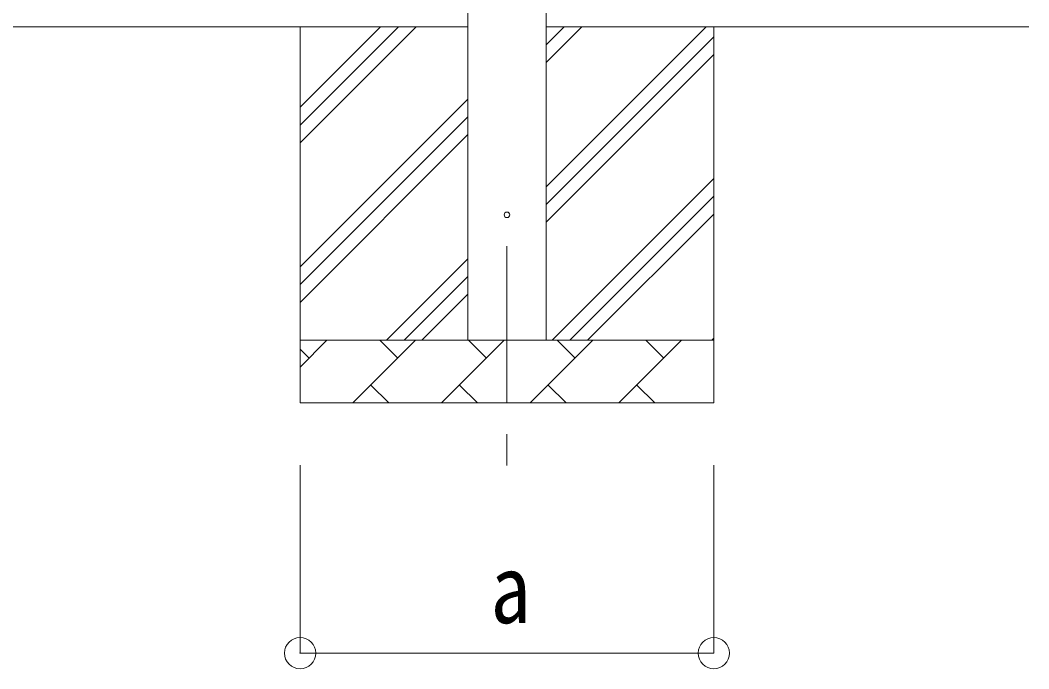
# Model space of a CAD drawing. Units: millimetres at full size, sheet at 1:50; details may follow other scales. Extents: x -14053 to 14053, y -9700 to 9700.
# Drawn here: x -3736 to -2127, y -1363 to -328 of the extents above; entities that cross this region are included whole.
import ezdxf
from ezdxf.enums import TextEntityAlignment as Align

# ---------------------------------------------------------------- set-up
doc = ezdxf.new("R2010")
doc.units = ezdxf.units.MM
doc.header["$LTSCALE"] = 50
doc.header["$PDMODE"] = 32
doc.header["$PDSIZE"] = 50
doc.linetypes.add('CHAIN1', pattern=[8, 5, -1, 1, -1])
for name, color, linetype, lineweight in [('0-2_建具', 4, 'Continuous', 9), ('0-3_階段', 7, 'CHAIN1', 9), ('0-4_設備', 7, 'Continuous', 9), ('0-8_外構', 6, 'Continuous', 9)]:
    doc.layers.add(name, color=color, linetype=linetype, lineweight=lineweight)
doc.styles.add('ＭＳ ゴシック', font='')
doc.styles.get('ＭＳ ゴシック').set_extended_font_data('MS Gothic')

msp = doc.modelspace()

# ---------------------------------------------------------------- linework, layer by layer
at = {"layer": '0-2_建具'}
for p, q in [((-3022.15, -838.86), (-3022.15, 2016.14)), ((-2897.15, 2016.14), (-2897.15, -838.86))]:
    msp.add_line(p, q, dxfattribs=at)
msp.add_circle((-2959.65, -638.86), 4.5, dxfattribs=at)
at = {"layer": '0-3_階段'}
msp.add_line((-2959.65, -688.86), (-2959.65, -1053.27), dxfattribs=at)
at = {"layer": '0-4_設備'}
for p, q in [((-3022.15, -338.86), (-5833.65, -338.86)), ((-3289.65, -338.86), (-3289.65, -938.86)), ((-3289.65, -523.91), (-3104.6, -338.86)), ((-3289.65, -495.62), (-3132.88, -338.86)), ((-3289.65, -467.34), (-3161.17, -338.86)), ((-2897.15, -338.86), (-2127.15, -338.86)), ((-2897.15, -593.96), (-2642.05, -338.86)), ((-2897.15, -395.97), (-2840.04, -338.86)), ((-2897.15, -367.68), (-2868.32, -338.86)), ((-2629.65, -338.86), (-2629.65, -938.86)), ((-2897.15, -622.24), (-2629.65, -354.74)), ((-2897.15, -650.53), (-2629.65, -383.03)), ((-3289.65, -721.9), (-3022.15, -454.4)), ((-3289.65, -750.18), (-3022.15, -482.68)), ((-3289.65, -778.47), (-3022.15, -510.97)), ((-2887.49, -838.86), (-2629.65, -581.02)), ((-2859.21, -838.86), (-2629.65, -609.3)), ((-2830.92, -838.86), (-2629.65, -637.58)), ((-3152.05, -838.86), (-3022.15, -708.96)), ((-3123.77, -838.86), (-3022.15, -737.24)), ((-3095.48, -838.86), (-3022.15, -765.53)), ((-2632.93, -838.86), (-2629.65, -835.57)), ((-3289.65, -838.86), (-2629.65, -838.86)), ((-3289.65, -881.75), (-3246.76, -838.86)), ((-3205.33, -938.86), (-3105.33, -838.86)), ((-3133.89, -867.41), (-3162.44, -838.86)), ((-3063.91, -938.86), (-2963.91, -838.86)), ((-2992.47, -867.41), (-3021.02, -838.86)), ((-2922.49, -938.86), (-2822.49, -838.86)), ((-2851.04, -867.41), (-2879.6, -838.86)), ((-2781.07, -938.86), (-2681.07, -838.86)), ((-2709.62, -867.41), (-2738.18, -838.86)), ((-3275.31, -867.41), (-3289.65, -853.07)), ((-3176.78, -910.31), (-3148.23, -938.86)), ((-3035.36, -910.31), (-3006.81, -938.86)), ((-2893.94, -910.31), (-2865.38, -938.86)), ((-2752.52, -910.31), (-2723.96, -938.86)), ((-2629.65, -938.86), (-3289.65, -938.86))]:
    msp.add_line(p, q, dxfattribs=at)
at = {"layer": '0-8_外構'}
for p, q in [((-3289.65, -1337.86), (-3289.65, -1037.86)), ((-2629.65, -1337.86), (-2629.65, -1037.86)), ((-3289.65, -1337.86), (-2629.65, -1337.86))]:
    msp.add_line(p, q, dxfattribs=at)
for p in [(-3289.65, -1337.86), (-2629.65, -1337.86)]:
    msp.add_point(p, dxfattribs=at)

# ---------------------------------------------------------------- texts
at = {"layer": '0-8_外構', "color": 7, "style": 'ＭＳ ゴシック', "width": 0.85}
msp.add_text('a', height=110, dxfattribs=at).set_placement((-2985.9, -1322.86), align=Align.BOTTOM_LEFT)

doc.saveas('drawing.dxf')
